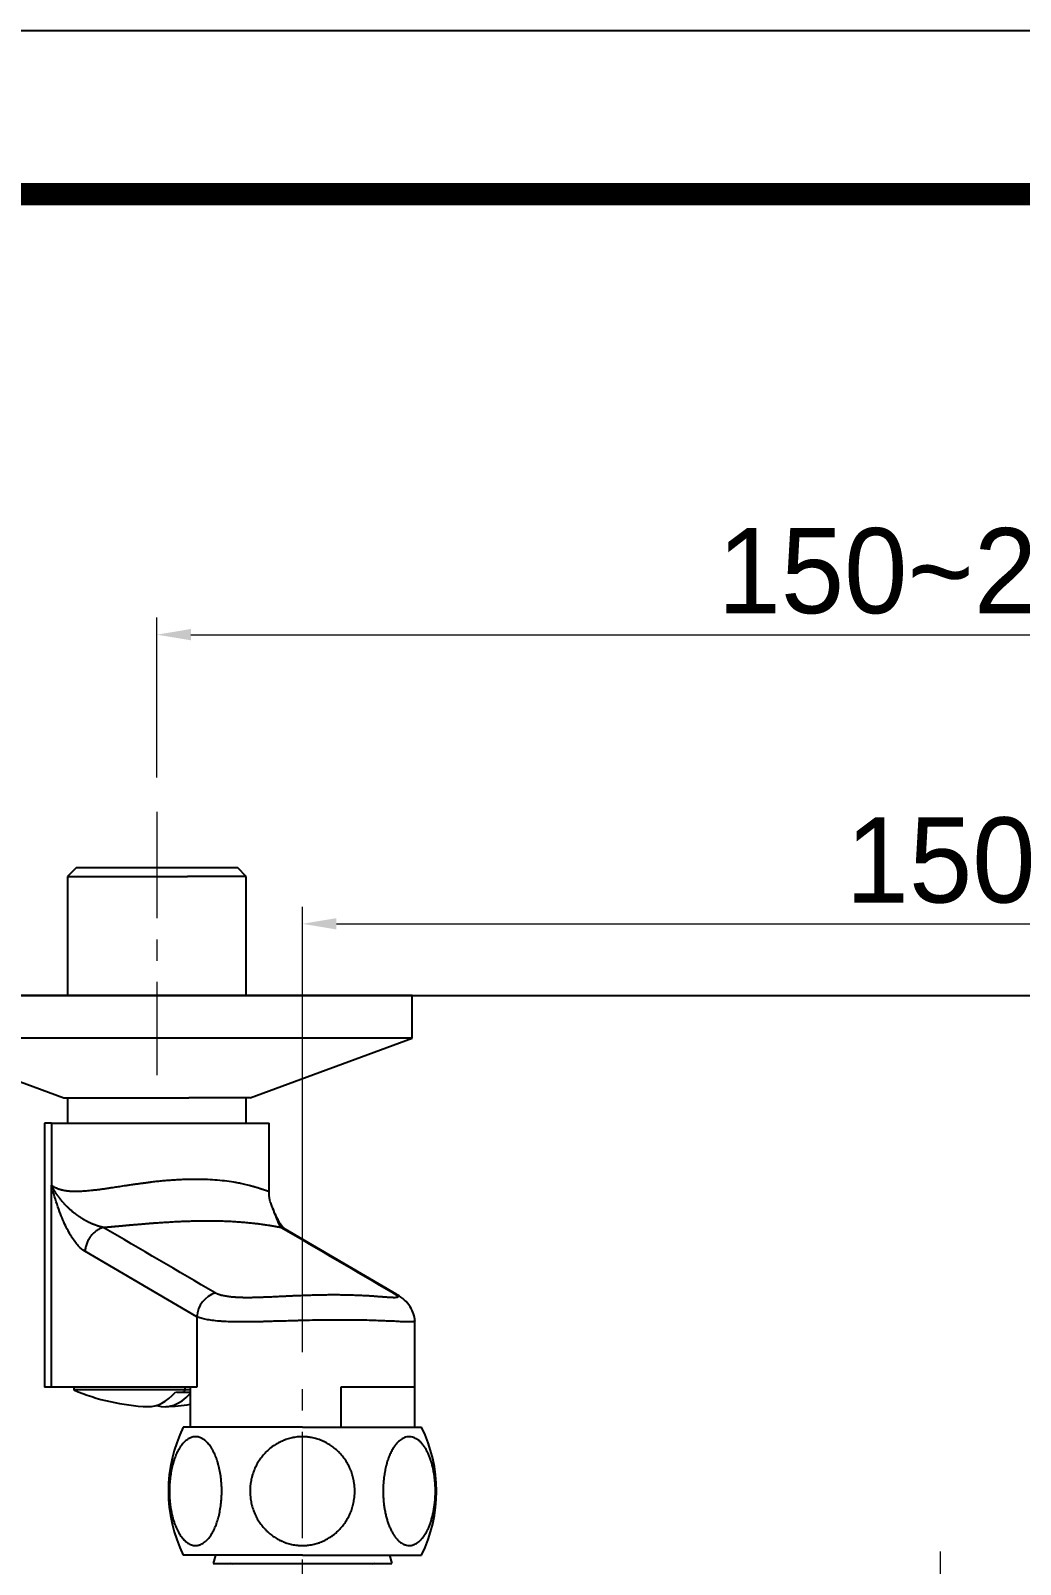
# Model space of a CAD drawing. Extents: x 0 to 1128, y 0 to 827.
# Drawn here: x 180.5 to 296.8, y 646.7 to 826.8 of the extents above; entities that cross this region are included whole.
import ezdxf

# ---------------------------------------------------------------- set-up
doc = ezdxf.new("R2010")
doc.units = 0
doc.header["$LTSCALE"] = 10
doc.header["$MEASUREMENT"] = 0
doc.header["$PDMODE"] = 3
doc.header["$PDSIZE"] = -10
doc.linetypes.add('CENTER', pattern=[2, 1.25, -0.25, 0.25, -0.25])
doc.layers.get('0').update_dxf_attribs({"linetype": 'CONTINUOUS'})
doc.layers.get('DEFPOINTS').update_dxf_attribs({"linetype": 'CONTINUOUS'})
doc.layers.add('1', color=7, linetype='CONTINUOUS')
doc.layers.add('DEF_LAYER_ASSEM_MEMBER', color=7, linetype='CONTINUOUS')
doc.styles.add('Daelim Dimension', font='')
doc.styles.get('Daelim Dimension').set_extended_font_data('나눔고딕')
doc.dimstyles.new('DEFAULT', dxfattribs={"dimscale": 2, "dimtxt": 2, "dimasz": 2, "dimexe": 0, "dimexo": 2, "dimgap": 1, "dimtad": 1, "dimdec": 1, "dimzin": 9, "dimdsep": 46, "dimtxsty": 'Daelim Dimension', "dimcen": 0.5, "dimclrd": 252, "dimclre": 252, "dimclrt": 3, "dimadec": 1, "dimazin": 0, "dimtfac": 1, "dimtdec": 1, "dimtix": 1, "dimtmove": 0, "dimatfit": 3, "dimfxl": 1, "dimtolj": 1, "dimtzin": 1, "dimlwd": 9, "dimlwe": 9, "dimarcsym": 0})

# ---------------------------------------------------------------- blocks, each defined once
blk = doc.blocks.new('*D4')
at = {"color": 5, "lineweight": 9, "ltscale": 0.5, "transparency": 16777216}
for p, q in [((195.34, 739.07), (195.34, 757.86)), ((379.54, 739.07), (379.54, 757.86)), ((199.34, 755.86), (375.54, 755.86))]:
    blk.add_line(p, q, dxfattribs=at)
at = {"color": 5, "ltscale": 0.5, "transparency": 16777216}
for points in [[(199.34, 756.53), (199.34, 755.2), (195.34, 755.86)], [(375.54, 756.53), (375.54, 755.2), (379.54, 755.86)]]:
    blk.add_solid(points, dxfattribs=at)
at = {"layer": 'DEFPOINTS', "color": 0, "ltscale": 0.5, "transparency": 16777216}
for p in [(379.54, 755.86), (195.34, 735.07), (379.54, 735.07)]:
    blk.add_point(p, dxfattribs=at)
at = {"color": 7, "ltscale": 0.5, "transparency": 16777216, "insert": (287.44, 763.31), "char_height": 10, "attachment_point": 5, "style": 'Daelim Dimension'}
blk.add_mtext('\\A1;150~240', dxfattribs=at)
blk = doc.blocks.new('*D5')
at = {"color": 5, "lineweight": 9, "ltscale": 0.5, "transparency": 16777216}
for p, q in [((212.44, 671.61), (212.44, 723.9)), ((362.44, 671.61), (362.44, 723.9)), ((216.44, 721.9), (358.44, 721.9))]:
    blk.add_line(p, q, dxfattribs=at)
at = {"color": 5, "ltscale": 0.5, "transparency": 16777216}
for points in [[(216.44, 722.57), (216.44, 721.24), (212.44, 721.9)], [(358.44, 722.57), (358.44, 721.24), (362.44, 721.9)]]:
    blk.add_solid(points, dxfattribs=at)
at = {"layer": 'DEFPOINTS', "color": 0, "ltscale": 0.5, "transparency": 16777216}
for p in [(362.44, 721.9), (212.44, 667.61), (362.44, 667.61)]:
    blk.add_point(p, dxfattribs=at)
at = {"color": 7, "ltscale": 0.5, "transparency": 16777216, "insert": (287.44, 729.33), "char_height": 10, "attachment_point": 5, "style": 'Daelim Dimension'}
blk.add_mtext('\\A1;150', dxfattribs=at)

msp = doc.modelspace()

# ---------------------------------------------------------------- linework, layer by layer
at = {"ltscale": 0.5}
msp.add_line((121.24, 713.47), (830.14, 713.47), dxfattribs=at)
msp.add_lwpolyline([(0, 0), (1128.4, 0), (1128.4, 826.8), (0, 826.8)], close=True, dxfattribs=at)
at = {"color": 5, "linetype": 'ByBlock', "lineweight": 200, "const_width": 2.6}
msp.add_lwpolyline([(18.14, 35.4), (1110.14, 35.4), (1110.14, 807.6), (18.14, 807.6)], close=True, dxfattribs=at)
at = {"layer": '1', "color": 7, "linetype": 'Continuous', "lineweight": -3}
for p, q in [((185.84, 728.47), (184.84, 727.47)), ((204.84, 728.47), (185.84, 728.47)), ((205.84, 727.47), (204.84, 728.47)), ((184.84, 727.47), (184.84, 713.47)), ((184.84, 727.47), (198.93, 727.47)), ((205.84, 727.47), (198.93, 727.47)), ((205.84, 713.47), (205.84, 727.47)), ((205.6, 713.47), (165.34, 713.47)), ((225.34, 713.47), (205.6, 713.47)), ((225.34, 708.47), (225.34, 713.47)), ((165.34, 708.47), (184.39, 701.47)), ((205.6, 708.47), (165.34, 708.47)), ((225.34, 708.47), (205.6, 708.47)), ((206.29, 701.47), (225.34, 708.47)), ((184.39, 701.47), (199.08, 701.47)), ((184.84, 701.47), (184.84, 698.47)), ((206.29, 701.47), (199.08, 701.47)), ((205.84, 698.47), (205.84, 701.47)), ((182.14, 698.47), (182.14, 667.47)), ((182.94, 698.47), (182.14, 698.47)), ((182.94, 698.47), (182.94, 691.22)), ((182.94, 698.47), (208.54, 698.47)), ((208.54, 690.44), (208.54, 698.47)), ((182.94, 667.47), (182.94, 691.22)), ((223.54, 678.35), (210.4, 686.04)), ((200.04, 675.76), (186.89, 683.45)), ((200.04, 675.76), (200.04, 667.47)), ((225.64, 667.47), (225.64, 675.27)), ((182.94, 667.47), (182.14, 667.47)), ((200.04, 667.47), (182.94, 667.47)), ((185.59, 667.47), (185.59, 667.15)), ((198.67, 667.15), (185.59, 667.15)), ((198.67, 667.15), (198.67, 667.47)), ((199.24, 667.15), (198.67, 667.15)), ((199.24, 667.47), (199.24, 662.77)), ((216.96, 667.47), (216.96, 662.77)), ((225.64, 667.47), (216.96, 667.47)), ((225.64, 662.77), (225.64, 667.47)), ((212.44, 662.77), (198.44, 662.77)), ((212.44, 662.77), (226.44, 662.77)), ((212.44, 647.77), (198.44, 647.77)), ((202.21, 647.77), (201.94, 646.77)), ((201.94, 646.77), (222.94, 646.77)), ((212.44, 647.77), (226.44, 647.77)), ((222.67, 647.77), (222.94, 646.77))]:
    msp.add_line(p, q, dxfattribs=at)
for centre, radius, start, end in [((195.34, 690.17), 25, 247.0455, 267.5603), ((195.34, 690.17), 25, 272.4397, 278.9772), ((213.64, 655.27), 16.95, 153.732, 206.268), ((211.24, 655.27), 16.95, 333.732, 26.268), ((203.94, 646.27), 0.5, 54.72, 90), ((220.94, 646.27), 0.5, 90, 125.28)]:
    msp.add_arc(centre, radius, start, end, dxfattribs=at)
for centre, major_axis, ratio, start_param, end_param in [((202.86, 675.76), (-1.51, -2.59), 0.921444, 3.950052, 5.206612), ((222.03, 675.76), (1.51, 2.59), 0.921444, 6.272861, 6.463171), ((194.4, 690.17), (0, -24.98), 0.34202, 6.268622, 6.656906), ((196.28, 690.17), (0, -24.98), 0.34202, 6.172984, 6.637134), ((195.34, 690.17), (0, 25), 0.34202, 3.516296, 3.542224)]:
    msp.add_ellipse(centre, major_axis=major_axis, ratio=ratio, start_param=start_param, end_param=end_param, dxfattribs=at)
for points, knots in [([(182.94, 691.22), (182.94, 691.22), (182.95, 691.21), (182.97, 691.2), (182.99, 691.19), (183, 691.17), (183.02, 691.16), (183.04, 691.15), (183.06, 691.13), (183.07, 691.12), (183.09, 691.11), (183.11, 691.1), (183.13, 691.08), (183.15, 691.07), (183.17, 691.06), (183.19, 691.05), (183.21, 691.04), (183.23, 691.03), (183.24, 691.01), (183.26, 691), (183.28, 690.99), (183.3, 690.98), (183.32, 690.97), (183.35, 690.96), (183.37, 690.95), (183.39, 690.94), (183.41, 690.93), (183.43, 690.92), (183.45, 690.91), (183.47, 690.9), (183.49, 690.89), (183.52, 690.88), (183.54, 690.87), (183.56, 690.86), (183.58, 690.85), (183.61, 690.84), (183.63, 690.83), (183.65, 690.82), (183.67, 690.81), (183.7, 690.8), (183.72, 690.8), (183.74, 690.79), (183.77, 690.78), (183.79, 690.77), (183.82, 690.76), (183.84, 690.75), (183.87, 690.75), (183.89, 690.74), (183.92, 690.73), (183.94, 690.72), (183.97, 690.72), (183.99, 690.71), (184.02, 690.7), (184.04, 690.69), (184.07, 690.69), (184.09, 690.68), (184.12, 690.67), (184.15, 690.67), (184.17, 690.66), (184.2, 690.65), (184.23, 690.65), (184.26, 690.64), (184.28, 690.64), (184.31, 690.63), (184.34, 690.63), (184.37, 690.62), (184.39, 690.61), (184.42, 690.61), (184.45, 690.6), (184.48, 690.6), (184.51, 690.59), (184.54, 690.59), (184.57, 690.58), (184.6, 690.58), (184.63, 690.58), (184.66, 690.57), (184.69, 690.57), (184.72, 690.56), (184.75, 690.56), (184.78, 690.55), (184.81, 690.55), (184.84, 690.55), (184.87, 690.54), (184.9, 690.54), (184.93, 690.54), (184.96, 690.53), (184.99, 690.53), (185.03, 690.53), (185.06, 690.53), (185.09, 690.52), (185.12, 690.52), (185.15, 690.52), (185.19, 690.52), (185.22, 690.51), (185.25, 690.51), (185.29, 690.51), (185.32, 690.51), (185.43, 690.5), (185.62, 690.5), (185.9, 690.5), (186.2, 690.5), (186.53, 690.52), (186.87, 690.54), (187.24, 690.57), (187.62, 690.61), (188.03, 690.65), (188.47, 690.7), (188.92, 690.76), (189.29, 690.81), (189.57, 690.85), (189.76, 690.88), (189.98, 690.92), (190.23, 690.95), (190.51, 691), (190.82, 691.04), (191.17, 691.1), (191.55, 691.15), (191.9, 691.21), (192.21, 691.25), (192.48, 691.29), (192.73, 691.33), (192.98, 691.36), (193.22, 691.4), (193.45, 691.43), (193.67, 691.46), (193.88, 691.49), (194.08, 691.51), (194.28, 691.54), (194.46, 691.56), (194.79, 691.6), (195.27, 691.66), (195.89, 691.72), (196.5, 691.78), (197.1, 691.82), (197.68, 691.86), (198.25, 691.89), (198.8, 691.91), (199.33, 691.93), (200.08, 691.93), (201.03, 691.91), (202.18, 691.85), (203.3, 691.74), (204.1, 691.63), (204.62, 691.54), (204.9, 691.49), (205.19, 691.43), (205.5, 691.36), (205.82, 691.29), (206.08, 691.23), (206.28, 691.18), (206.42, 691.14), (206.55, 691.11), (206.67, 691.07), (206.78, 691.04), (206.88, 691.01), (206.97, 690.99), (207.05, 690.96), (207.13, 690.94), (207.2, 690.92), (207.27, 690.89), (207.33, 690.88), (207.38, 690.86), (207.43, 690.84), (207.5, 690.82), (207.59, 690.79), (207.7, 690.75), (207.81, 690.72), (207.9, 690.69), (207.99, 690.66), (208.07, 690.63), (208.14, 690.61), (208.21, 690.58), (208.27, 690.56), (208.32, 690.55), (208.37, 690.53), (208.41, 690.52), (208.44, 690.51), (208.47, 690.5), (208.49, 690.5), (208.51, 690.5), (208.52, 690.5), (208.53, 690.5), (208.54, 690.51), (208.54, 690.51), (208.54, 690.51), (208.54, 690.51)], [0, 0, 0, 0, 0.001363, 0.002727, 0.00409, 0.005453, 0.006816, 0.008178, 0.009541, 0.010903, 0.012265, 0.013628, 0.01499, 0.016352, 0.017714, 0.019076, 0.020438, 0.0218, 0.023161, 0.024523, 0.025885, 0.027247, 0.028608, 0.02997, 0.031332, 0.032694, 0.034055, 0.035417, 0.036779, 0.038141, 0.039503, 0.040865, 0.042228, 0.04359, 0.044952, 0.046315, 0.047677, 0.04904, 0.050403, 0.051766, 0.053129, 0.054492, 0.055856, 0.05722, 0.058584, 0.059948, 0.061312, 0.062676, 0.064041, 0.065406, 0.066771, 0.068137, 0.069502, 0.070868, 0.072234, 0.073601, 0.074968, 0.076335, 0.077702, 0.07907, 0.080438, 0.081806, 0.083175, 0.084544, 0.085914, 0.087283, 0.088654, 0.090024, 0.091395, 0.092766, 0.094138, 0.09551, 0.096883, 0.098256, 0.099629, 0.101003, 0.102378, 0.103752, 0.105128, 0.106504, 0.10788, 0.109257, 0.110634, 0.112012, 0.11339, 0.114769, 0.116149, 0.117529, 0.118909, 0.12029, 0.121672, 0.123054, 0.124437, 0.12582, 0.127205, 0.128589, 0.129975, 0.131361, 0.142098, 0.153219, 0.164728, 0.176629, 0.188924, 0.201616, 0.214707, 0.2282, 0.242096, 0.256398, 0.271107, 0.276026, 0.281787, 0.288391, 0.295837, 0.304126, 0.313258, 0.323232, 0.334049, 0.345709, 0.353331, 0.360694, 0.3678, 0.374647, 0.381236, 0.387568, 0.393641, 0.399456, 0.405013, 0.410312, 0.415353, 0.420137, 0.437332, 0.454213, 0.470783, 0.487044, 0.503, 0.518652, 0.534004, 0.549059, 0.563821, 0.597432, 0.632553, 0.669216, 0.707452, 0.717274, 0.728128, 0.740016, 0.752936, 0.76689, 0.781876, 0.788973, 0.795766, 0.802256, 0.808443, 0.814326, 0.819906, 0.825183, 0.830157, 0.834827, 0.839194, 0.843258, 0.847018, 0.850475, 0.853629, 0.85648, 0.865045, 0.873473, 0.881765, 0.889921, 0.897942, 0.905827, 0.913577, 0.921193, 0.928675, 0.936023, 0.943238, 0.950321, 0.957271, 0.96409, 0.970777, 0.977335, 0.983763, 0.990062, 0.996232, 0.999124, 1, 1, 1, 1]), ([(189.03, 686.25), (189.02, 686.25), (188.99, 686.26), (188.96, 686.26), (188.92, 686.27), (188.88, 686.28), (188.84, 686.29), (188.81, 686.3), (188.77, 686.31), (188.73, 686.32), (188.69, 686.33), (188.66, 686.34), (188.62, 686.35), (188.58, 686.36), (188.54, 686.37), (188.51, 686.38), (188.47, 686.39), (188.43, 686.4), (188.4, 686.41), (188.36, 686.43), (188.32, 686.44), (188.29, 686.45), (188.25, 686.46), (188.21, 686.48), (188.18, 686.49), (188.14, 686.5), (188.1, 686.52), (188.07, 686.53), (188.03, 686.54), (187.99, 686.56), (187.96, 686.57), (187.92, 686.58), (187.89, 686.6), (187.85, 686.61), (187.81, 686.63), (187.78, 686.64), (187.74, 686.66), (187.71, 686.67), (187.67, 686.69), (187.64, 686.7), (187.6, 686.72), (187.57, 686.74), (187.53, 686.75), (187.5, 686.77), (187.46, 686.78), (187.43, 686.8), (187.39, 686.82), (187.36, 686.83), (187.32, 686.85), (187.29, 686.87), (187.26, 686.89), (187.22, 686.9), (187.19, 686.92), (187.15, 686.94), (187.12, 686.96), (187.09, 686.97), (187.05, 686.99), (187.02, 687.01), (186.98, 687.03), (186.95, 687.05), (186.92, 687.06), (186.88, 687.08), (186.85, 687.1), (186.82, 687.12), (186.79, 687.14), (186.75, 687.16), (186.72, 687.18), (186.69, 687.2), (186.66, 687.22), (186.62, 687.24), (186.59, 687.26), (186.56, 687.28), (186.53, 687.3), (186.5, 687.32), (186.46, 687.34), (186.43, 687.36), (186.4, 687.38), (186.37, 687.4), (186.34, 687.42), (186.31, 687.44), (186.28, 687.46), (186.25, 687.48), (186.21, 687.5), (186.18, 687.52), (186.15, 687.54), (186.12, 687.57), (186.09, 687.59), (186.06, 687.61), (186.03, 687.63), (186, 687.65), (185.97, 687.67), (185.94, 687.69), (185.91, 687.72), (185.88, 687.74), (185.85, 687.76), (185.83, 687.78), (185.8, 687.81), (185.75, 687.84), (185.68, 687.9), (185.58, 687.97), (185.48, 688.05), (185.38, 688.14), (185.27, 688.23), (185.16, 688.33), (185.04, 688.44), (184.92, 688.55), (184.79, 688.68), (184.66, 688.81), (184.53, 688.94), (184.41, 689.08), (184.29, 689.22), (184.17, 689.35), (184.06, 689.49), (183.97, 689.61), (183.89, 689.71), (183.83, 689.79), (183.77, 689.87), (183.71, 689.95), (183.65, 690.04), (183.59, 690.12), (183.53, 690.2), (183.48, 690.29), (183.42, 690.37), (183.37, 690.46), (183.32, 690.54), (183.27, 690.63), (183.22, 690.71), (183.17, 690.8), (183.12, 690.88), (183.07, 690.97), (183.02, 691.05), (182.98, 691.14), (182.95, 691.2), (182.94, 691.22)], [0, 0, 0, 0, 0.005104, 0.010203, 0.015297, 0.020387, 0.025472, 0.030552, 0.035627, 0.040698, 0.045763, 0.050823, 0.055878, 0.060928, 0.065972, 0.071011, 0.076045, 0.081073, 0.086096, 0.091113, 0.096125, 0.101132, 0.106133, 0.111128, 0.116118, 0.121102, 0.126081, 0.131053, 0.13602, 0.140981, 0.145937, 0.150886, 0.155829, 0.160767, 0.165698, 0.170624, 0.175543, 0.180456, 0.185363, 0.190263, 0.195157, 0.200045, 0.204927, 0.209802, 0.21467, 0.219532, 0.224387, 0.229236, 0.234079, 0.238914, 0.243743, 0.248565, 0.253381, 0.258189, 0.262991, 0.267786, 0.272574, 0.277355, 0.28213, 0.286897, 0.291657, 0.29641, 0.301156, 0.305895, 0.310627, 0.315351, 0.320069, 0.324779, 0.329482, 0.334178, 0.338867, 0.343548, 0.348222, 0.352888, 0.357547, 0.362199, 0.366843, 0.37148, 0.376109, 0.380731, 0.385345, 0.389952, 0.394551, 0.399142, 0.403725, 0.408301, 0.412869, 0.417429, 0.421982, 0.426526, 0.431063, 0.435592, 0.440113, 0.444626, 0.449131, 0.453627, 0.458116, 0.462597, 0.476536, 0.491325, 0.506971, 0.523479, 0.540853, 0.559099, 0.578223, 0.598229, 0.619124, 0.642432, 0.665322, 0.687789, 0.709827, 0.731431, 0.752597, 0.773319, 0.785683, 0.798003, 0.810277, 0.822505, 0.834686, 0.846819, 0.858903, 0.870939, 0.882926, 0.894863, 0.906752, 0.91859, 0.930378, 0.942114, 0.953798, 0.96543, 0.977008, 0.988532, 1, 1, 1, 1]), ([(208.93, 688.59), (208.92, 688.61), (208.88, 688.72), (208.8, 688.9), (208.72, 689.09), (208.67, 689.21), (208.66, 689.25)], [0, 0, 0, 0, 0.131539, 0.48564, 0.841375, 1, 1, 1, 1]), ([(210.51, 685.97), (210.33, 686.08), (209.96, 686.42), (209.44, 687.35), (209.09, 688.16), (208.91, 688.62)], [0, 0, 0, 0, 0.324104, 0.657803, 1, 1, 1, 1]), ([(209.94, 686.25), (209.94, 686.25), (209.94, 686.26), (209.93, 686.26), (209.92, 686.27), (209.92, 686.28), (209.91, 686.29), (209.9, 686.3), (209.89, 686.31), (209.89, 686.32), (209.88, 686.33), (209.87, 686.34), (209.86, 686.35), (209.86, 686.36), (209.85, 686.37), (209.84, 686.38), (209.83, 686.4), (209.83, 686.41), (209.82, 686.42), (209.81, 686.43), (209.8, 686.45), (209.79, 686.46), (209.79, 686.47), (209.78, 686.49), (209.77, 686.5), (209.76, 686.52), (209.76, 686.53), (209.75, 686.55), (209.74, 686.56), (209.73, 686.58), (209.72, 686.6), (209.72, 686.61), (209.71, 686.63), (209.7, 686.65), (209.69, 686.66), (209.68, 686.68), (209.67, 686.7), (209.67, 686.72), (209.66, 686.73), (209.65, 686.75), (209.64, 686.77), (209.62, 686.82), (209.59, 686.89), (209.54, 687), (209.5, 687.12), (209.45, 687.24), (209.39, 687.38), (209.34, 687.52), (209.28, 687.67), (209.21, 687.84), (209.14, 688.03), (209.07, 688.23), (208.99, 688.42), (208.95, 688.54), (208.93, 688.59)], [0, 0, 0, 0, 0.008406, 0.016843, 0.025312, 0.033811, 0.042342, 0.050904, 0.059496, 0.068119, 0.076773, 0.085456, 0.09417, 0.102914, 0.111688, 0.120491, 0.129324, 0.138186, 0.147077, 0.155998, 0.164947, 0.173925, 0.182932, 0.191968, 0.201032, 0.210124, 0.219244, 0.228392, 0.237568, 0.246772, 0.256004, 0.265262, 0.274549, 0.283862, 0.293203, 0.30257, 0.311964, 0.321384, 0.330831, 0.340304, 0.349803, 0.359327, 0.406546, 0.455054, 0.504824, 0.555828, 0.608565, 0.661459, 0.714496, 0.76766, 0.831299, 0.895255, 0.959523, 1, 1, 1, 1]), ([(189.03, 686.25), (189.05, 686.25), (189.09, 686.25), (189.14, 686.26), (189.19, 686.26), (189.25, 686.27), (189.3, 686.27), (189.35, 686.27), (189.4, 686.28), (189.45, 686.28), (189.5, 686.29), (189.55, 686.29), (189.6, 686.3), (189.65, 686.3), (189.7, 686.31), (189.75, 686.31), (189.8, 686.31), (189.85, 686.32), (189.89, 686.32), (189.94, 686.33), (189.99, 686.33), (190.03, 686.34), (190.08, 686.34), (190.12, 686.34), (190.17, 686.35), (190.21, 686.35), (190.26, 686.36), (190.3, 686.36), (190.34, 686.36), (190.39, 686.37), (190.43, 686.37), (190.47, 686.38), (190.51, 686.38), (190.55, 686.38), (190.59, 686.39), (190.63, 686.39), (190.67, 686.39), (190.71, 686.4), (190.75, 686.4), (190.79, 686.4), (190.82, 686.41), (190.86, 686.41), (190.9, 686.41), (190.93, 686.42), (190.97, 686.42), (191, 686.42), (191.04, 686.43), (191.07, 686.43), (191.1, 686.43), (191.14, 686.44), (191.17, 686.44), (191.2, 686.44), (191.23, 686.44), (191.27, 686.45), (191.3, 686.45), (191.33, 686.45), (191.36, 686.46), (191.39, 686.46), (191.41, 686.46), (191.44, 686.46), (191.47, 686.47), (191.5, 686.47), (191.52, 686.47), (191.55, 686.47), (191.58, 686.48), (191.6, 686.48), (191.63, 686.48), (191.65, 686.48), (191.67, 686.49), (191.7, 686.49), (191.72, 686.49), (191.74, 686.49), (191.76, 686.49), (191.79, 686.5), (191.81, 686.5), (191.83, 686.5), (191.85, 686.5), (191.87, 686.5), (191.88, 686.5), (191.9, 686.51), (191.92, 686.51), (191.94, 686.51), (191.95, 686.51), (191.97, 686.51), (191.99, 686.51), (192, 686.51), (192.02, 686.52), (192.03, 686.52), (192.04, 686.52), (192.06, 686.52), (192.07, 686.52), (192.08, 686.52), (192.09, 686.52), (192.11, 686.52), (192.12, 686.52), (192.13, 686.53), (192.14, 686.53), (192.23, 686.53), (192.4, 686.55), (192.65, 686.57), (192.89, 686.59), (193.13, 686.61), (193.37, 686.64), (193.6, 686.65), (193.83, 686.67), (194.05, 686.69), (194.27, 686.71), (194.48, 686.73), (194.69, 686.74), (194.89, 686.76), (195.09, 686.77), (195.47, 686.8), (196.02, 686.84), (196.73, 686.88), (197.43, 686.92), (198.11, 686.96), (198.76, 686.98), (199.4, 687), (200.02, 687.02), (200.63, 687.03), (201.29, 687.03), (201.99, 687.02), (202.74, 687.01), (203.48, 686.99), (204.22, 686.95), (204.94, 686.91), (205.64, 686.85), (206.26, 686.79), (206.82, 686.73), (207.34, 686.67), (207.86, 686.6), (208.21, 686.55), (208.4, 686.52), (208.43, 686.52), (208.47, 686.51), (208.5, 686.51), (208.54, 686.5), (208.58, 686.49), (208.62, 686.49), (208.66, 686.48), (208.7, 686.47), (208.74, 686.47), (208.79, 686.46), (208.83, 686.45), (208.87, 686.44), (208.92, 686.44), (208.96, 686.43), (209.01, 686.42), (209.05, 686.41), (209.1, 686.41), (209.15, 686.4), (209.2, 686.39), (209.24, 686.38), (209.29, 686.37), (209.34, 686.36), (209.39, 686.35), (209.44, 686.34), (209.49, 686.33), (209.54, 686.33), (209.59, 686.32), (209.64, 686.31), (209.69, 686.3), (209.74, 686.29), (209.79, 686.28), (209.84, 686.27), (209.89, 686.26), (209.93, 686.25), (209.94, 686.25)], [0, 0, 0, 0, 0.002418, 0.004813, 0.007187, 0.009538, 0.011867, 0.014175, 0.01646, 0.018723, 0.020965, 0.023184, 0.025382, 0.027557, 0.029711, 0.031843, 0.033952, 0.03604, 0.038107, 0.040151, 0.042174, 0.044174, 0.046153, 0.048111, 0.050046, 0.05196, 0.053852, 0.055722, 0.057571, 0.059398, 0.061204, 0.062988, 0.06475, 0.066491, 0.06821, 0.069907, 0.071583, 0.073238, 0.074871, 0.076482, 0.078072, 0.079641, 0.081188, 0.082713, 0.084218, 0.0857, 0.087162, 0.088602, 0.09002, 0.091417, 0.092793, 0.094148, 0.095481, 0.096792, 0.098083, 0.099352, 0.1006, 0.101826, 0.103031, 0.104215, 0.105378, 0.106519, 0.107639, 0.108738, 0.109816, 0.110872, 0.111907, 0.112921, 0.113914, 0.114886, 0.115836, 0.116765, 0.117673, 0.11856, 0.119425, 0.12027, 0.121093, 0.121895, 0.122676, 0.123435, 0.124174, 0.124892, 0.125588, 0.126263, 0.126917, 0.12755, 0.128162, 0.128753, 0.129322, 0.129871, 0.130398, 0.130905, 0.13139, 0.131854, 0.132297, 0.132719, 0.13312, 0.1335, 0.143917, 0.154125, 0.164124, 0.173917, 0.183502, 0.192883, 0.202058, 0.21103, 0.219798, 0.228363, 0.236726, 0.244887, 0.252848, 0.260607, 0.289707, 0.318091, 0.345771, 0.372756, 0.399057, 0.424585, 0.449916, 0.475054, 0.500008, 0.532102, 0.56487, 0.598327, 0.632488, 0.667373, 0.703, 0.739388, 0.767417, 0.797924, 0.830935, 0.866485, 0.868919, 0.871434, 0.874028, 0.876703, 0.879458, 0.882294, 0.885211, 0.888208, 0.891286, 0.894444, 0.897684, 0.901004, 0.904406, 0.907889, 0.911453, 0.915098, 0.918825, 0.922634, 0.926524, 0.930496, 0.93455, 0.938687, 0.942905, 0.947206, 0.95159, 0.956056, 0.960605, 0.965237, 0.969953, 0.974752, 0.979634, 0.9846, 0.989649, 0.994783, 1, 1, 1, 1]), ([(189.03, 686.25), (188.89, 686.2), (188.75, 686.14), (188.48, 686), (188.34, 685.92), (188.09, 685.74), (187.97, 685.64), (187.75, 685.42), (187.65, 685.3), (187.45, 685.05), (187.37, 684.92), (187.22, 684.65), (187.15, 684.51), (187.04, 684.21), (186.99, 684.06), (186.93, 683.76), (186.9, 683.6), (186.89, 683.45)], [0, 0, 0, 0, 0.125, 0.125, 0.25, 0.25, 0.375, 0.375, 0.5, 0.5, 0.625, 0.625, 0.75, 0.75, 0.875, 0.875, 1, 1, 1, 1]), ([(210.4, 686.04), (210.38, 686.05), (210.36, 686.06), (210.21, 686.14), (210.08, 686.2), (209.94, 686.25)], [0, 0, 0, 0, 0.128635, 0.128635, 1, 1, 1, 1]), ([(223.09, 678.56), (223.09, 678.56), (223.1, 678.55), (223.12, 678.54), (223.14, 678.53), (223.15, 678.52), (223.17, 678.51), (223.18, 678.51), (223.2, 678.5), (223.21, 678.49), (223.23, 678.48), (223.24, 678.47), (223.26, 678.46), (223.27, 678.45), (223.28, 678.44), (223.3, 678.43), (223.31, 678.43), (223.32, 678.42), (223.33, 678.41), (223.35, 678.4), (223.36, 678.39), (223.37, 678.39), (223.38, 678.38), (223.39, 678.37), (223.41, 678.36), (223.42, 678.35), (223.43, 678.35), (223.44, 678.34), (223.45, 678.33), (223.46, 678.32), (223.47, 678.32), (223.48, 678.31), (223.49, 678.3), (223.5, 678.29), (223.51, 678.29), (223.51, 678.28), (223.52, 678.27), (223.53, 678.27), (223.54, 678.26), (223.55, 678.25), (223.55, 678.25), (223.56, 678.24), (223.57, 678.23), (223.57, 678.23), (223.58, 678.22), (223.59, 678.21), (223.59, 678.21), (223.6, 678.2), (223.6, 678.2), (223.61, 678.19), (223.61, 678.19), (223.62, 678.18), (223.62, 678.17), (223.63, 678.17), (223.63, 678.16), (223.63, 678.16), (223.64, 678.15), (223.64, 678.15), (223.64, 678.14), (223.65, 678.14), (223.65, 678.13), (223.65, 678.13), (223.65, 678.12), (223.65, 678.12), (223.65, 678.11), (223.65, 678.11), (223.66, 678.11), (223.66, 678.1), (223.66, 678.1), (223.66, 678.09), (223.66, 678.09), (223.65, 678.08), (223.65, 678.08), (223.65, 678.08), (223.65, 678.07), (223.65, 678.07), (223.64, 678.06), (223.62, 678.04), (223.55, 678.01), (223.46, 678), (223.33, 677.99), (223.16, 677.99), (222.94, 678), (222.73, 678.01), (222.53, 678.02), (222.31, 678.04), (221.99, 678.06), (221.65, 678.09), (221.34, 678.11), (221.12, 678.13), (220.9, 678.15), (220.68, 678.16), (220.47, 678.18), (220.26, 678.19), (219.93, 678.21), (219.45, 678.23), (218.8, 678.26), (218.14, 678.29), (217.48, 678.3), (216.81, 678.31), (216.13, 678.31), (215.44, 678.31), (214.73, 678.3), (213.98, 678.29), (213.21, 678.26), (212.41, 678.23), (211.71, 678.21), (211.1, 678.18), (210.57, 678.15), (209.99, 678.13), (209.45, 678.1), (208.99, 678.08), (208.63, 678.06), (208.31, 678.05), (208.04, 678.04), (207.81, 678.03), (207.62, 678.02), (207.47, 678.02), (207.31, 678.01), (207.12, 678.01), (206.9, 678), (206.7, 678), (206.51, 677.99), (206.34, 677.99), (206.18, 677.99), (206.03, 677.99), (205.89, 677.99), (205.75, 677.99), (205.61, 677.99), (205.48, 677.99), (205.36, 678), (205.24, 678), (205.13, 678), (205.03, 678.01), (204.92, 678.01), (204.79, 678.02), (204.63, 678.03), (204.46, 678.04), (204.29, 678.05), (204.08, 678.07), (203.84, 678.1), (203.59, 678.13), (203.37, 678.17), (203.16, 678.21), (203.02, 678.24), (202.93, 678.26), (202.89, 678.27), (202.85, 678.29), (202.81, 678.3), (202.77, 678.31), (202.73, 678.32), (202.69, 678.34), (202.65, 678.35), (202.61, 678.36), (202.57, 678.38), (202.53, 678.39), (202.49, 678.41), (202.45, 678.42), (202.42, 678.44), (202.38, 678.46), (202.34, 678.47), (202.31, 678.49), (202.28, 678.51), (202.24, 678.52), (202.21, 678.54), (202.19, 678.56), (202.18, 678.56)], [0, 0, 0, 0, 0.001449, 0.002899, 0.00435, 0.005803, 0.007257, 0.008712, 0.010168, 0.011626, 0.013085, 0.014545, 0.016006, 0.017469, 0.018933, 0.020398, 0.021865, 0.023333, 0.024802, 0.026273, 0.027744, 0.029217, 0.030692, 0.032167, 0.033644, 0.035122, 0.036602, 0.038082, 0.039565, 0.041048, 0.042532, 0.044018, 0.045506, 0.046994, 0.048484, 0.049975, 0.051467, 0.052961, 0.054456, 0.055952, 0.05745, 0.058949, 0.060449, 0.061951, 0.063454, 0.064958, 0.066464, 0.067971, 0.06948, 0.070989, 0.072501, 0.074013, 0.075527, 0.077043, 0.07856, 0.080078, 0.081598, 0.083119, 0.084641, 0.086165, 0.087691, 0.089218, 0.090746, 0.092276, 0.093808, 0.095341, 0.096875, 0.098411, 0.099949, 0.101488, 0.103029, 0.104571, 0.106115, 0.10766, 0.109207, 0.110756, 0.112306, 0.126501, 0.141639, 0.157731, 0.174788, 0.19282, 0.21184, 0.231861, 0.240313, 0.253813, 0.272399, 0.296121, 0.307067, 0.317546, 0.327557, 0.337096, 0.34616, 0.354747, 0.362855, 0.387143, 0.410878, 0.434042, 0.456621, 0.478604, 0.499979, 0.521353, 0.543335, 0.565915, 0.589079, 0.612814, 0.637104, 0.651606, 0.667571, 0.684985, 0.703833, 0.716325, 0.727531, 0.737456, 0.746109, 0.753495, 0.759619, 0.764486, 0.768099, 0.775754, 0.782985, 0.789794, 0.796181, 0.802149, 0.807698, 0.812832, 0.81755, 0.822902, 0.828007, 0.832864, 0.837475, 0.841841, 0.845961, 0.849836, 0.853468, 0.859251, 0.865566, 0.87241, 0.879783, 0.887683, 0.899937, 0.911697, 0.922968, 0.933754, 0.944059, 0.946549, 0.949056, 0.951581, 0.954122, 0.956682, 0.959259, 0.961853, 0.964465, 0.967094, 0.96974, 0.972404, 0.975085, 0.977784, 0.9805, 0.983233, 0.985984, 0.988752, 0.991538, 0.994341, 0.997162, 1, 1, 1, 1]), ([(225.64, 675.25), (225.65, 675.52), (225.56, 676.07), (225.15, 676.93), (224.47, 677.72), (223.89, 678.15), (223.56, 678.34)], [0, 0, 0, 0, 0.259025, 0.515292, 0.763796, 1, 1, 1, 1]), ([(225.64, 675.25), (225.64, 675.25), (225.64, 675.24), (225.63, 675.24), (225.63, 675.24), (225.63, 675.23), (225.63, 675.23), (225.63, 675.23), (225.63, 675.23), (225.63, 675.23), (225.63, 675.23), (225.63, 675.23), (225.62, 675.21), (225.59, 675.2), (225.48, 675.17), (225.41, 675.16), (225.22, 675.15), (225.1, 675.14), (224.89, 675.14), (224.81, 675.14), (224.68, 675.15), (224.61, 675.15), (224.53, 675.15), (224.48, 675.15), (224.46, 675.15), (224.45, 675.15), (224.44, 675.15), (224.44, 675.15), (224.44, 675.15), (224.44, 675.15), (224.44, 675.15), (224.44, 675.15), (224.44, 675.15), (224.44, 675.15), (224.44, 675.15), (224.41, 675.16), (224.38, 675.16), (224.29, 675.16), (224.24, 675.16), (224.11, 675.17), (224.04, 675.17), (223.86, 675.18), (223.76, 675.19), (223.53, 675.2), (223.4, 675.21), (223.1, 675.22), (222.94, 675.23), (222.57, 675.24), (222.37, 675.25), (222.03, 675.26), (221.91, 675.27), (221.72, 675.28), (221.62, 675.28), (221.51, 675.29), (221.45, 675.29), (221.42, 675.29), (221.4, 675.29), (221.4, 675.29), (221.39, 675.29), (221.39, 675.29), (221.39, 675.29), (221.39, 675.29), (221.39, 675.29), (221.39, 675.29), (221.39, 675.29), (221.02, 675.3), (220.65, 675.32), (219.91, 675.34), (219.53, 675.34), (218.78, 675.36), (218.41, 675.36), (217.67, 675.37), (217.31, 675.37), (216.6, 675.37), (216.23, 675.37), (215.44, 675.36), (215.03, 675.36), (214.17, 675.34), (213.73, 675.34), (213.03, 675.32), (212.79, 675.31), (212.44, 675.31), (212.25, 675.3), (212.04, 675.3), (211.93, 675.29), (211.88, 675.29), (211.85, 675.29), (211.84, 675.29), (211.83, 675.29), (211.83, 675.29), (211.83, 675.29), (211.83, 675.29), (211.83, 675.29), (211.83, 675.29), (211.83, 675.29), (211.83, 675.29), (211.45, 675.28), (211.1, 675.27), (210.43, 675.25), (210.12, 675.24), (209.54, 675.23), (209.27, 675.22), (208.78, 675.21), (208.55, 675.2), (208.14, 675.19), (207.95, 675.18), (207.62, 675.17), (207.47, 675.17), (207.21, 675.16), (207.1, 675.16), (206.96, 675.16), (206.92, 675.16), (206.87, 675.16), (206.84, 675.16), (206.81, 675.15), (206.8, 675.15), (206.79, 675.15), (206.79, 675.15), (206.79, 675.15), (206.79, 675.15), (206.79, 675.15), (206.79, 675.15), (206.79, 675.15), (206.79, 675.15), (206.79, 675.15), (206.79, 675.15), (206.35, 675.15), (205.93, 675.14), (205.15, 675.14), (204.79, 675.15), (204.1, 675.16), (203.78, 675.17), (203.34, 675.19), (203.2, 675.2), (202.99, 675.21), (202.89, 675.22), (202.78, 675.22), (202.72, 675.23), (202.69, 675.23), (202.68, 675.23), (202.67, 675.23), (202.67, 675.23), (202.67, 675.23), (202.66, 675.23), (202.66, 675.23), (202.66, 675.23), (202.37, 675.26), (202.1, 675.29), (201.59, 675.35), (201.35, 675.39), (200.91, 675.48), (200.71, 675.53), (200.34, 675.64), (200.18, 675.7), (200.04, 675.76)], [0, 0, 0, 0, 0.003878, 0.006092, 0.007199, 0.007752, 0.008029, 0.008167, 0.008236, 0.008271, 0.008271, 0.008305, 0.008305, 0.043723, 0.043723, 0.079141, 0.079141, 0.114558, 0.114558, 0.132267, 0.132267, 0.141122, 0.145549, 0.147762, 0.148869, 0.149423, 0.149699, 0.149838, 0.149907, 0.149941, 0.149959, 0.149967, 0.149972, 0.149972, 0.149976, 0.149976, 0.167685, 0.167685, 0.185394, 0.185394, 0.203103, 0.203103, 0.220811, 0.220811, 0.23852, 0.23852, 0.256229, 0.256229, 0.273938, 0.273938, 0.282792, 0.282792, 0.28722, 0.289433, 0.29054, 0.291093, 0.29137, 0.291508, 0.291578, 0.291612, 0.291629, 0.291638, 0.291642, 0.291642, 0.291647, 0.291647, 0.327064, 0.327064, 0.362482, 0.362482, 0.3979, 0.3979, 0.433317, 0.433317, 0.468735, 0.468735, 0.504153, 0.504153, 0.53957, 0.53957, 0.557279, 0.557279, 0.566134, 0.570561, 0.572774, 0.573881, 0.574435, 0.574711, 0.57485, 0.574919, 0.574953, 0.574971, 0.574979, 0.574984, 0.574984, 0.574988, 0.574988, 0.592697, 0.592697, 0.610406, 0.610406, 0.628115, 0.628115, 0.645823, 0.645823, 0.663532, 0.663532, 0.681241, 0.681241, 0.69895, 0.69895, 0.707804, 0.707804, 0.712231, 0.714445, 0.715552, 0.716105, 0.716382, 0.71652, 0.71659, 0.716624, 0.716641, 0.71665, 0.716654, 0.716654, 0.716659, 0.716659, 0.752076, 0.752076, 0.787494, 0.787494, 0.822912, 0.822912, 0.840621, 0.840621, 0.849475, 0.853902, 0.856116, 0.857223, 0.857776, 0.858053, 0.858191, 0.85826, 0.858295, 0.858295, 0.858329, 0.858329, 0.893747, 0.893747, 0.929165, 0.929165, 0.964582, 0.964582, 1, 1, 1, 1]), ([(225.64, 675.26), (225.64, 675.26), (225.64, 675.26), (225.64, 675.25), (225.64, 675.25)], [0, 0, 0, 0, 0.902203, 1, 1, 1, 1]), ([(198.47, 666.91), (198.57, 666.91), (198.78, 666.91), (199.04, 666.91), (199.19, 666.91), (199.24, 666.91)], [0, 0, 0, 0, 0.402174, 0.804348, 1, 1, 1, 1]), ([(201.89, 650.43), (201.99, 650.61), (202.08, 650.79), (202.25, 651.19), (202.33, 651.39), (202.44, 651.72), (202.47, 651.83), (202.52, 652), (202.54, 652.05), (202.56, 652.14), (202.57, 652.17), (202.59, 652.23), (202.65, 652.49), (202.71, 652.76), (202.8, 653.25), (202.84, 653.5), (202.88, 653.88), (202.9, 654.01), (202.91, 654.2), (202.92, 654.27), (202.93, 654.4), (202.93, 654.46), (202.95, 654.79), (202.97, 655.31), (202.95, 655.83), (202.93, 656.15), (202.92, 656.22), (202.91, 656.35), (202.91, 656.41), (202.89, 656.61), (202.88, 656.73), (202.83, 657.11), (202.79, 657.36), (202.7, 657.85), (202.65, 658.09), (202.57, 658.38), (202.55, 658.44), (202.52, 658.55), (202.5, 658.61), (202.45, 658.78), (202.42, 658.89), (202.31, 659.21), (202.23, 659.41), (202.05, 659.8), (201.96, 659.98), (201.85, 660.18), (201.84, 660.2), (201.81, 660.24), (201.77, 660.31), (201.68, 660.45), (201.6, 660.56), (201.44, 660.78), (201.33, 660.91), (201.16, 661.09), (201.1, 661.14), (201.01, 661.22), (200.98, 661.24), (200.93, 661.28), (200.91, 661.29), (200.88, 661.31), (200.87, 661.32), (200.73, 661.42), (200.48, 661.56), (200.22, 661.63), (200.05, 661.65), (200.01, 661.65), (199.96, 661.66), (199.92, 661.66), (199.91, 661.66), (199.82, 661.66), (199.76, 661.66), (199.56, 661.63), (199.43, 661.6), (199.24, 661.52), (199.18, 661.49), (199.05, 661.42), (198.99, 661.38), (198.8, 661.26), (198.68, 661.16), (198.45, 660.92), (198.34, 660.79), (198.17, 660.58), (198.12, 660.5), (198.05, 660.4), (198.04, 660.38), (198.01, 660.34), (197.98, 660.28), (197.94, 660.21), (197.81, 660), (197.72, 659.82), (197.55, 659.43), (197.47, 659.23), (197.37, 658.96), (197.35, 658.9), (197.32, 658.79), (197.27, 658.62), (197.22, 658.45), (197.13, 658.11), (197.07, 657.87), (197, 657.5), (196.98, 657.38), (196.95, 657.19), (196.94, 657.13), (196.92, 657), (196.92, 656.94), (196.88, 656.62), (196.83, 656.11), (196.81, 655.58), (196.81, 655.32)], [0, 0, 0, 0, 0.03125, 0.03125, 0.0625, 0.0625, 0.078125, 0.078125, 0.085937, 0.085937, 0.089844, 0.089844, 0.09375, 0.125, 0.125, 0.15625, 0.15625, 0.171875, 0.171875, 0.179687, 0.179687, 0.1875, 0.1875, 0.21875, 0.25, 0.25, 0.257812, 0.257812, 0.265625, 0.265625, 0.28125, 0.28125, 0.3125, 0.3125, 0.34375, 0.34375, 0.351562, 0.351562, 0.359375, 0.359375, 0.375, 0.375, 0.40625, 0.40625, 0.4375, 0.4375, 0.441406, 0.441406, 0.445312, 0.453125, 0.46875, 0.46875, 0.5, 0.5, 0.515625, 0.515625, 0.523437, 0.523437, 0.527344, 0.527344, 0.53125, 0.53125, 0.5625, 0.59375, 0.59375, 0.601562, 0.605469, 0.605469, 0.609375, 0.609375, 0.625, 0.625, 0.65625, 0.65625, 0.671875, 0.671875, 0.6875, 0.6875, 0.71875, 0.71875, 0.75, 0.75, 0.765625, 0.765625, 0.769531, 0.769531, 0.773437, 0.78125, 0.78125, 0.8125, 0.8125, 0.84375, 0.84375, 0.851562, 0.851562, 0.859375, 0.875, 0.875, 0.90625, 0.90625, 0.921875, 0.921875, 0.929688, 0.929688, 0.9375, 0.9375, 0.96875, 1, 1, 1, 1]), ([(212.44, 661.66), (212.23, 661.66), (212.03, 661.65), (211.62, 661.61), (211.22, 661.54), (210.82, 661.44), (210.58, 661.36), (210.53, 661.34), (210.43, 661.31), (210.38, 661.29), (210.24, 661.23), (210.14, 661.2), (209.86, 661.07), (209.68, 660.98), (209.32, 660.78), (209.15, 660.67), (208.9, 660.49), (208.82, 660.43), (208.69, 660.33), (208.65, 660.3), (208.57, 660.24), (208.53, 660.2), (208.34, 660.03), (208.19, 659.89), (207.91, 659.59), (207.65, 659.28), (207.41, 658.95), (207.24, 658.68), (207.19, 658.6), (207.09, 658.42), (207.04, 658.33), (206.9, 658.05), (206.74, 657.68), (206.6, 657.29), (206.53, 657.04), (206.52, 656.99), (206.49, 656.89), (206.48, 656.84), (206.45, 656.69), (206.42, 656.59), (206.37, 656.29), (206.31, 655.88), (206.29, 655.48), (206.29, 655.07), (206.3, 654.86), (206.33, 654.6), (206.33, 654.55), (206.34, 654.45), (206.36, 654.3), (206.39, 654.15), (206.44, 653.84), (206.54, 653.45), (206.67, 653.06), (206.78, 652.77), (206.82, 652.68), (206.88, 652.54), (206.91, 652.49), (206.95, 652.4), (206.97, 652.35), (207.09, 652.12), (207.29, 651.76), (207.53, 651.43), (207.78, 651.11), (207.91, 650.95), (208.09, 650.76), (208.12, 650.73), (208.19, 650.65), (208.23, 650.62), (208.34, 650.51), (208.42, 650.44), (208.65, 650.24), (208.97, 649.99), (209.32, 649.77), (209.58, 649.62), (209.67, 649.57), (209.81, 649.5), (209.86, 649.48), (209.95, 649.43), (210, 649.41), (210.24, 649.31), (210.43, 649.23), (210.82, 649.11), (211.01, 649.05), (211.41, 648.97), (211.62, 648.94), (211.87, 648.91), (211.92, 648.91), (212.03, 648.9), (212.18, 648.89), (212.34, 648.88), (212.44, 648.88)], [0, 0, 0, 0, 0.03125, 0.03125, 0.0625, 0.09375, 0.09375, 0.101562, 0.101562, 0.109375, 0.109375, 0.125, 0.125, 0.15625, 0.15625, 0.1875, 0.1875, 0.203125, 0.203125, 0.210937, 0.210937, 0.21875, 0.21875, 0.25, 0.25, 0.28125, 0.3125, 0.3125, 0.328125, 0.328125, 0.34375, 0.34375, 0.375, 0.40625, 0.40625, 0.414062, 0.414062, 0.421875, 0.421875, 0.4375, 0.4375, 0.46875, 0.5, 0.5, 0.53125, 0.53125, 0.539062, 0.539062, 0.546875, 0.5625, 0.5625, 0.59375, 0.625, 0.625, 0.640625, 0.640625, 0.648437, 0.648437, 0.65625, 0.65625, 0.6875, 0.71875, 0.71875, 0.75, 0.75, 0.757812, 0.757812, 0.765625, 0.765625, 0.78125, 0.78125, 0.8125, 0.84375, 0.84375, 0.859375, 0.859375, 0.867187, 0.867187, 0.875, 0.875, 0.90625, 0.90625, 0.9375, 0.9375, 0.96875, 0.96875, 0.976562, 0.976562, 0.984375, 1, 1, 1, 1]), ([(212.44, 648.88), (212.65, 648.88), (212.85, 648.89), (213.26, 648.94), (213.66, 649), (214.06, 649.11), (214.3, 649.18), (214.35, 649.2), (214.45, 649.23), (214.5, 649.25), (214.64, 649.31), (214.74, 649.35), (215.02, 649.47), (215.2, 649.56), (215.56, 649.76), (215.73, 649.87), (215.98, 650.05), (216.07, 650.11), (216.19, 650.21), (216.23, 650.24), (216.31, 650.31), (216.35, 650.34), (216.54, 650.51), (216.69, 650.65), (216.97, 650.95), (217.24, 651.26), (217.47, 651.6), (217.64, 651.86), (217.69, 651.95), (217.79, 652.13), (217.84, 652.22), (217.98, 652.49), (218.15, 652.86), (218.28, 653.25), (218.35, 653.5), (218.36, 653.55), (218.39, 653.65), (218.4, 653.7), (218.44, 653.85), (218.46, 653.95), (218.51, 654.25), (218.57, 654.66), (218.59, 655.07), (218.59, 655.47), (218.58, 655.68), (218.56, 655.94), (218.55, 655.99), (218.54, 656.09), (218.52, 656.24), (218.49, 656.4), (218.44, 656.7), (218.34, 657.09), (218.21, 657.48), (218.1, 657.77), (218.06, 657.86), (218, 658), (217.98, 658.05), (217.93, 658.15), (217.91, 658.19), (217.79, 658.42), (217.59, 658.78), (217.36, 659.11), (217.11, 659.43), (216.97, 659.59), (216.8, 659.78), (216.76, 659.81), (216.69, 659.89), (216.65, 659.92), (216.54, 660.03), (216.46, 660.1), (216.23, 660.3), (215.91, 660.56), (215.57, 660.77), (215.3, 660.93), (215.21, 660.97), (215.07, 661.04), (215.02, 661.07), (214.93, 661.11), (214.88, 661.13), (214.65, 661.24), (214.45, 661.31), (214.07, 661.43), (213.87, 661.49), (213.47, 661.57), (213.27, 661.6), (213.01, 661.63), (212.96, 661.64), (212.85, 661.64), (212.7, 661.65), (212.54, 661.66), (212.44, 661.66)], [0, 0, 0, 0, 0.03125, 0.03125, 0.0625, 0.09375, 0.09375, 0.101563, 0.101563, 0.109375, 0.109375, 0.125, 0.125, 0.15625, 0.15625, 0.1875, 0.1875, 0.203125, 0.203125, 0.210938, 0.210938, 0.21875, 0.21875, 0.25, 0.25, 0.28125, 0.3125, 0.3125, 0.328125, 0.328125, 0.34375, 0.34375, 0.375, 0.40625, 0.40625, 0.414063, 0.414063, 0.421875, 0.421875, 0.4375, 0.4375, 0.46875, 0.5, 0.5, 0.53125, 0.53125, 0.539063, 0.539063, 0.546875, 0.5625, 0.5625, 0.59375, 0.625, 0.625, 0.640625, 0.640625, 0.648438, 0.648438, 0.65625, 0.65625, 0.6875, 0.71875, 0.71875, 0.75, 0.75, 0.757813, 0.757813, 0.765625, 0.765625, 0.78125, 0.78125, 0.8125, 0.84375, 0.84375, 0.859375, 0.859375, 0.867188, 0.867188, 0.875, 0.875, 0.90625, 0.90625, 0.9375, 0.9375, 0.96875, 0.96875, 0.976563, 0.976563, 0.984375, 1, 1, 1, 1]), ([(221.92, 655.32), (221.92, 655.14), (221.93, 654.79), (221.96, 654.26), (221.99, 653.92), (222.03, 653.58), (222.06, 653.41), (222.09, 653.19), (222.1, 653.15), (222.11, 653.07), (222.14, 652.94), (222.16, 652.82), (222.21, 652.57), (222.28, 652.26), (222.37, 651.95), (222.46, 651.65), (222.51, 651.51), (222.58, 651.33), (222.59, 651.29), (222.62, 651.22), (222.63, 651.19), (222.68, 651.08), (222.71, 651.02), (222.79, 650.82), (222.92, 650.57), (223.05, 650.33), (223.18, 650.11), (223.26, 650.01), (223.35, 649.88), (223.37, 649.86), (223.4, 649.81), (223.42, 649.79), (223.48, 649.72), (223.52, 649.67), (223.63, 649.55), (223.79, 649.39), (223.95, 649.26), (224.12, 649.15), (224.21, 649.1), (224.31, 649.04), (224.33, 649.03), (224.38, 649.01), (224.4, 649.01), (224.47, 648.98), (224.51, 648.96), (224.64, 648.92), (224.82, 648.89), (224.99, 648.88), (225.17, 648.89), (225.25, 648.9), (225.37, 648.93), (225.39, 648.93), (225.43, 648.95), (225.45, 648.95), (225.52, 648.98), (225.56, 648.99), (225.69, 649.05), (225.86, 649.13), (226.11, 649.31), (226.27, 649.46), (226.37, 649.56), (226.39, 649.58), (226.43, 649.62), (226.49, 649.69), (226.55, 649.75), (226.66, 649.89), (226.8, 650.09), (226.94, 650.32), (227.04, 650.49), (227.09, 650.58), (227.13, 650.68), (227.16, 650.74), (227.18, 650.77), (227.26, 650.94), (227.31, 651.07), (227.42, 651.35), (227.53, 651.63), (227.62, 651.93), (227.68, 652.16), (227.7, 652.24), (227.74, 652.4), (227.76, 652.48), (227.82, 652.72), (227.85, 652.89), (227.91, 653.22), (227.96, 653.55), (228, 653.9), (228.03, 654.16), (228.04, 654.29), (228.05, 654.42), (228.05, 654.51), (228.05, 654.55), (228.06, 654.77), (228.08, 655.13), (228.07, 655.65), (228.05, 656), (228.03, 656.35), (228.01, 656.53), (227.98, 656.79), (227.97, 656.87), (227.95, 657.05), (227.94, 657.13), (227.9, 657.38), (227.84, 657.71), (227.77, 658.04), (227.69, 658.35), (227.65, 658.51), (227.59, 658.7), (227.58, 658.73), (227.56, 658.81), (227.52, 658.92), (227.48, 659.03), (227.41, 659.24), (227.3, 659.52), (227.18, 659.78), (227.05, 660.03), (226.99, 660.14), (226.9, 660.29), (226.88, 660.31), (226.85, 660.37), (226.83, 660.4), (226.78, 660.48), (226.74, 660.53), (226.63, 660.68), (226.49, 660.87), (226.33, 661.03), (226.17, 661.18), (226.09, 661.25), (225.98, 661.32), (225.96, 661.34), (225.92, 661.36), (225.9, 661.38), (225.84, 661.42), (225.79, 661.44), (225.66, 661.51), (225.49, 661.58), (225.32, 661.63), (225.14, 661.65), (225.05, 661.66), (224.94, 661.66), (224.92, 661.66), (224.88, 661.65), (224.85, 661.65), (224.79, 661.64), (224.74, 661.64), (224.61, 661.61), (224.44, 661.56), (224.18, 661.44), (224.01, 661.32), (223.91, 661.24), (223.89, 661.23), (223.85, 661.19), (223.79, 661.14), (223.73, 661.09), (223.61, 660.97), (223.45, 660.8), (223.23, 660.51), (223.1, 660.29), (223.03, 660.17)], [0, 0, 0, 0, 0.015625, 0.03125, 0.046875, 0.046875, 0.0625, 0.0625, 0.066406, 0.066406, 0.070313, 0.078125, 0.078125, 0.09375, 0.109375, 0.109375, 0.125, 0.125, 0.128906, 0.128906, 0.132813, 0.132813, 0.140625, 0.140625, 0.15625, 0.171875, 0.171875, 0.1875, 0.1875, 0.191406, 0.191406, 0.195313, 0.195313, 0.203125, 0.203125, 0.21875, 0.234375, 0.234375, 0.25, 0.25, 0.253906, 0.253906, 0.257813, 0.257813, 0.265625, 0.265625, 0.28125, 0.296875, 0.296875, 0.3125, 0.3125, 0.316406, 0.316406, 0.320313, 0.320313, 0.328125, 0.328125, 0.34375, 0.359375, 0.375, 0.375, 0.378906, 0.378906, 0.382813, 0.390625, 0.390625, 0.40625, 0.421875, 0.421875, 0.429688, 0.433594, 0.433594, 0.4375, 0.4375, 0.453125, 0.453125, 0.46875, 0.484375, 0.484375, 0.492188, 0.492188, 0.5, 0.5, 0.515625, 0.515625, 0.53125, 0.546875, 0.546875, 0.554688, 0.558594, 0.558594, 0.5625, 0.5625, 0.578125, 0.59375, 0.609375, 0.609375, 0.625, 0.625, 0.632813, 0.632813, 0.640625, 0.640625, 0.65625, 0.671875, 0.671875, 0.6875, 0.6875, 0.691406, 0.691406, 0.695313, 0.703125, 0.703125, 0.71875, 0.734375, 0.734375, 0.75, 0.75, 0.753906, 0.753906, 0.757813, 0.757813, 0.765625, 0.765625, 0.78125, 0.796875, 0.796875, 0.8125, 0.8125, 0.816406, 0.816406, 0.820313, 0.820313, 0.828125, 0.828125, 0.84375, 0.859375, 0.859375, 0.875, 0.875, 0.878906, 0.878906, 0.882813, 0.882813, 0.890625, 0.890625, 0.90625, 0.921875, 0.9375, 0.9375, 0.941406, 0.941406, 0.945313, 0.953125, 0.953125, 0.96875, 0.984375, 1, 1, 1, 1]), ([(223.03, 660.17), (222.94, 660.02), (222.86, 659.86), (222.7, 659.53), (222.56, 659.18), (222.43, 658.79), (222.36, 658.55), (222.35, 658.5), (222.32, 658.4), (222.28, 658.24), (222.24, 658.09), (222.17, 657.78), (222.09, 657.35), (222.03, 656.91), (221.99, 656.63), (221.99, 656.58), (221.98, 656.46), (221.97, 656.41), (221.96, 656.24), (221.95, 656.12), (221.93, 655.78), (221.92, 655.55), (221.92, 655.32)], [0, 0, 0, 0, 0.125, 0.125, 0.25, 0.375, 0.375, 0.40625, 0.40625, 0.4375, 0.5, 0.5, 0.625, 0.75, 0.75, 0.78125, 0.78125, 0.8125, 0.8125, 0.875, 0.875, 1, 1, 1, 1]), ([(196.81, 655.32), (196.81, 655.02), (196.82, 654.72), (196.85, 654.13), (196.88, 653.84), (196.93, 653.48), (196.95, 653.38), (196.96, 653.27), (196.98, 653.2), (196.98, 653.16), (197.01, 652.99), (197.04, 652.85), (197.13, 652.44), (197.19, 652.17), (197.31, 651.79), (197.35, 651.66), (197.41, 651.48), (197.44, 651.39), (197.48, 651.3), (197.5, 651.24), (197.51, 651.21), (197.62, 650.95), (197.72, 650.73), (197.93, 650.33), (198.05, 650.14), (198.2, 649.93), (198.23, 649.88), (198.3, 649.8), (198.33, 649.76), (198.42, 649.65), (198.49, 649.58), (198.69, 649.38), (198.83, 649.27), (199.04, 649.13), (199.11, 649.09), (199.22, 649.03), (199.25, 649.02), (199.33, 648.99), (199.36, 648.97), (199.55, 648.91), (199.7, 648.89), (199.99, 648.88), (200.14, 648.9), (200.31, 648.94), (200.33, 648.95), (200.36, 648.96), (200.42, 648.98), (200.47, 649), (200.58, 649.05), (200.66, 649.09), (200.87, 649.21), (201.01, 649.32), (201.18, 649.48), (201.21, 649.51), (201.28, 649.58), (201.31, 649.61), (201.41, 649.72), (201.47, 649.8), (201.66, 650.05), (201.78, 650.23), (201.89, 650.43)], [0, 0, 0, 0, 0.0625, 0.0625, 0.125, 0.125, 0.140625, 0.148437, 0.148437, 0.15625, 0.15625, 0.1875, 0.1875, 0.25, 0.25, 0.28125, 0.28125, 0.296875, 0.304687, 0.304687, 0.3125, 0.3125, 0.375, 0.375, 0.4375, 0.4375, 0.453125, 0.453125, 0.46875, 0.46875, 0.5, 0.5, 0.5625, 0.5625, 0.59375, 0.59375, 0.609375, 0.609375, 0.625, 0.625, 0.6875, 0.6875, 0.75, 0.75, 0.757812, 0.757812, 0.765625, 0.78125, 0.78125, 0.8125, 0.8125, 0.875, 0.875, 0.890625, 0.890625, 0.90625, 0.90625, 0.9375, 0.9375, 1, 1, 1, 1])]:
    msp.add_open_spline(points, degree=3, knots=knots, dxfattribs=at)
for points, degree in [([(186.89, 683.45), (186.63, 683.6), (186.11, 684.03), (185.3, 685.09), (184.49, 686.6), (183.71, 688.57), (183.19, 690.28), (182.94, 691.22)], 3), ([(208.66, 689.27), (208.51, 689.81), (208.54, 690.51)], 2), ([(202.18, 678.56), (197.79, 681.12), (193.41, 683.69), (189.03, 686.25)], 3), ([(209.94, 686.25), (214.33, 683.69), (218.71, 681.12), (223.09, 678.56)], 3), ([(197.52, 666.92), (197.63, 666.91), (197.84, 666.91), (198.15, 666.91), (198.36, 666.91), (198.47, 666.91)], 3)]:
    msp.add_open_spline(points, degree=degree, dxfattribs=at)
at = {"layer": 'DEF_LAYER_ASSEM_MEMBER', "color": 1, "linetype": 'CENTER', "lineweight": 5}
for p, q in [((195.34, 735.07), (195.34, 704.12)), ((212.44, 629.73), (212.44, 667.61)), ((287.44, 463.97), (287.44, 648.2))]:
    msp.add_line(p, q, dxfattribs=at)

# ---------------------------------------------------------------- dimensions: what is measured, and where the dimension line sits
at = {"color": 5, "ltscale": 0.5}
dim = msp.add_linear_dim(base=(379.54, 755.86), p1=(195.34, 735.07), p2=(379.54, 735.07), text='150~240', dimstyle='DEFAULT', override={"dimtxt": 5, "dimexe": 1, "dimclrd": 5, "dimclre": 5, "dimclrt": 7}, dxfattribs=at)
dim.commit()
dim.dimension.update_dxf_attribs({"geometry": '*D4', "text_midpoint": (287.44, 755.86), "dimtype": 160})
dim = msp.add_linear_dim(base=(362.44, 721.9), p1=(212.44, 667.61), p2=(362.44, 667.61), dimstyle='DEFAULT', override={"dimtxt": 5, "dimexe": 1, "dimclrd": 5, "dimclre": 5, "dimclrt": 7}, dxfattribs=at)
dim.commit()
dim.dimension.update_dxf_attribs({"geometry": '*D5', "text_midpoint": (287.44, 721.9), "dimtype": 160})

doc.saveas('drawing.dxf')
